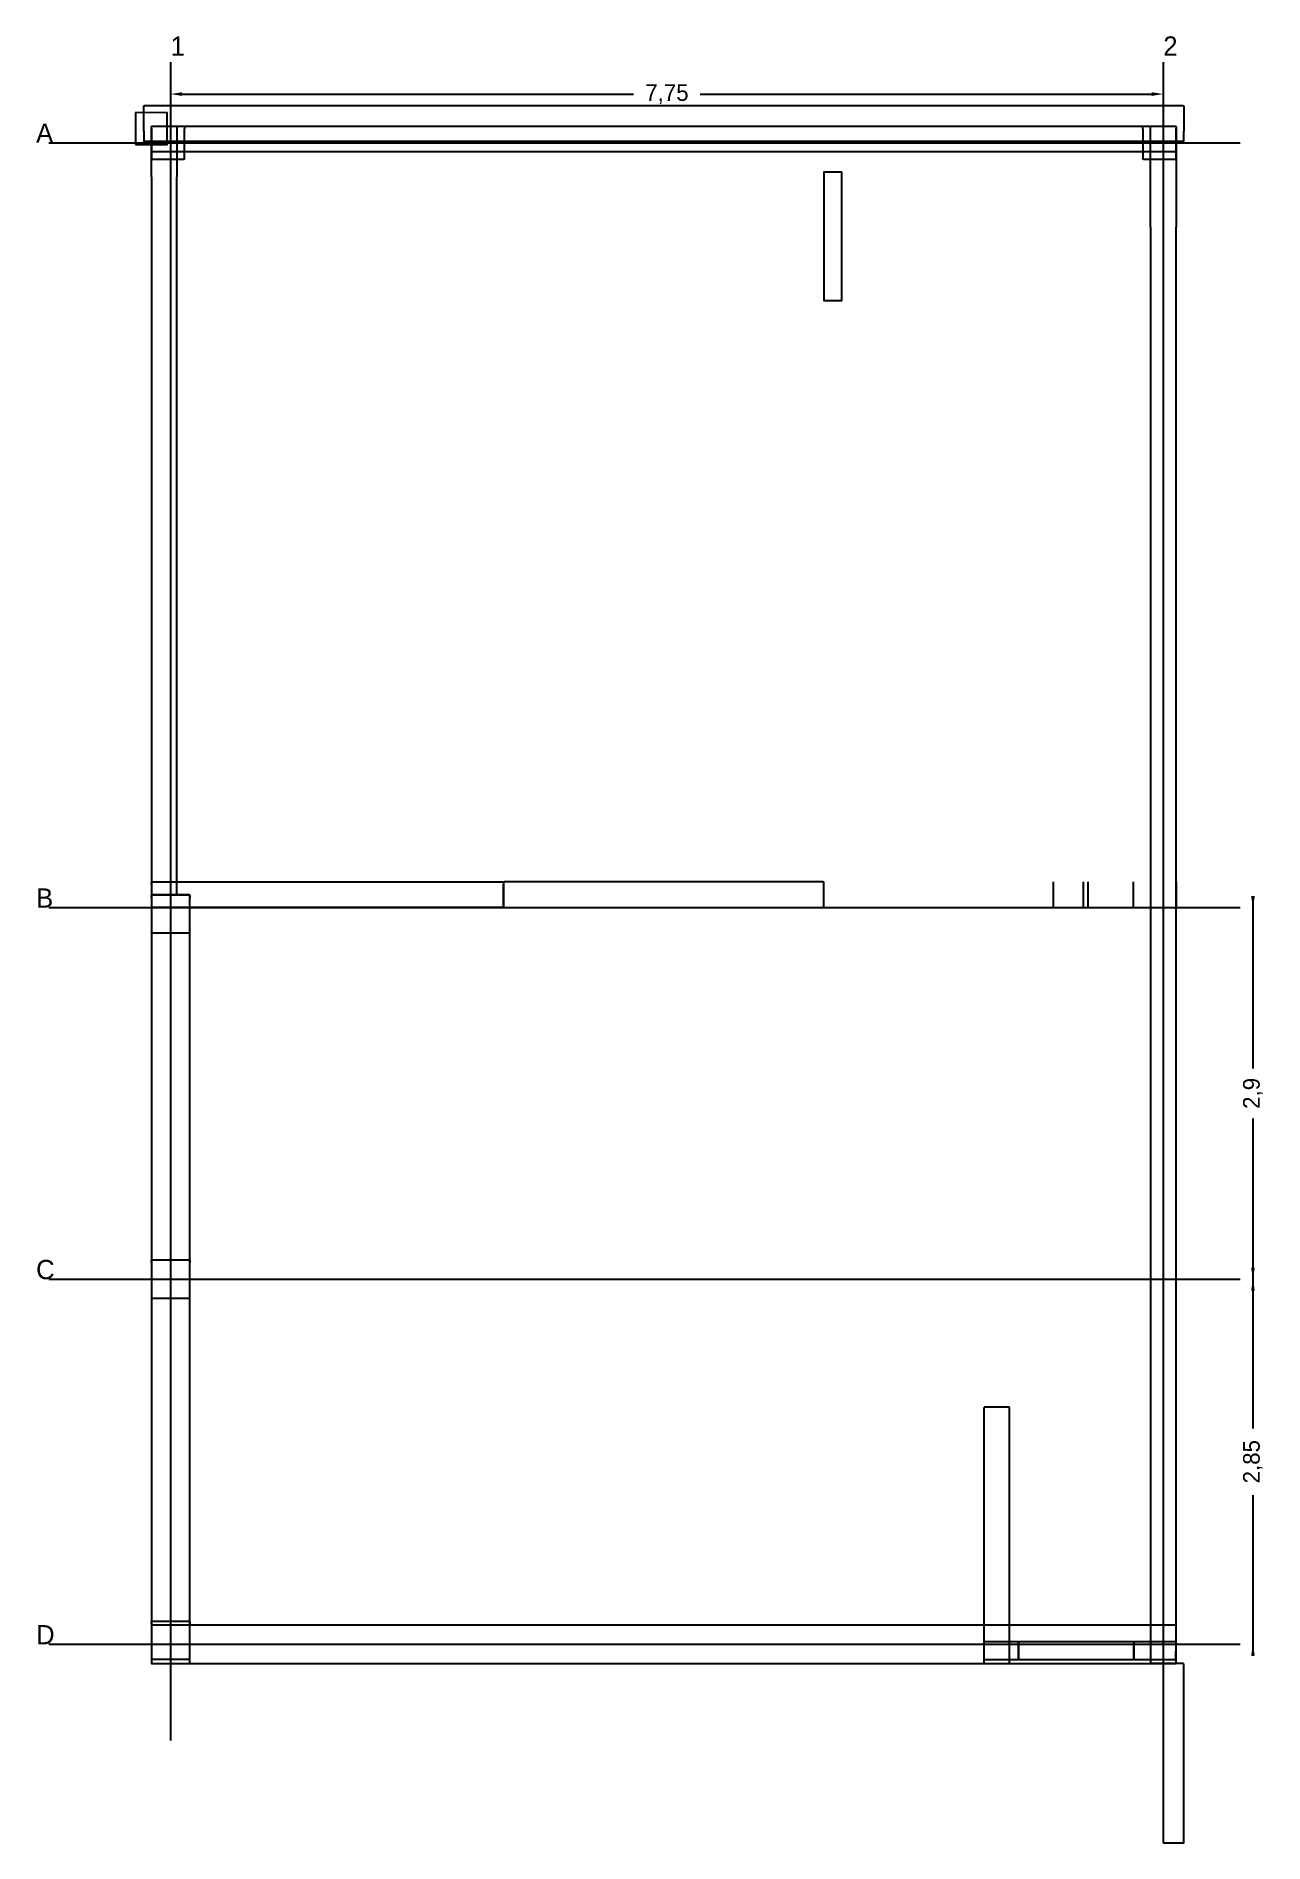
# Model space of a CAD drawing. Header units: metres. Extents: x 1533.1 to 1574.4, y -13.4 to 4.5.
# Drawn here: x 1533.1 to 1542.69, y -13.4 to 0.7 of the extents above.
import ezdxf

# ---------------------------------------------------------------- set-up
doc = ezdxf.new("R2010")
doc.units = ezdxf.units.M
for name, color, linetype in [('CORTE', 7, 'Continuous'), ('COTAS', 4, 'Continuous'), ('EJES', 3, 'Continuous'), ('TEXTOS', 7, 'Continuous'), ('VISTA', 8, 'Continuous')]:
    doc.layers.add(name, color=color, linetype=linetype)
doc.dimstyles.get("Standard").update_dxf_attribs({"dimtxt": 2.5, "dimasz": 2.5, "dimexe": 1.25, "dimexo": 0.625, "dimtad": 1, "dimcen": 2.5, "dimazin": 3, "dimtfac": 1, "dimtmove": 0, "dimatfit": 3})

# ---------------------------------------------------------------- blocks, each defined once
blk = doc.blocks.new('_CLOSEDFILLED')
at = {"color": 0, "linetype": 'BYBLOCK'}
blk.add_solid([(-1, 0.16), (0, 0), (-1, -0.16)], dxfattribs=at)
blk = doc.blocks.new('*D1')
for p, q in [((1534.15, 0.25), (1534.15, 0.25)), ((1534.24, 0.25), (1537.765, 0.25)), ((1538.285, 0.25), (1541.81, 0.25)), ((1541.9, 0.25), (1541.9, 0.25))]:
    blk.add_line(p, q)
at = {"layer": 'Defpoints'}
for p in [(1534.15, 0.25), (1534.15, 0.25), (1541.9, 0.25)]:
    blk.add_point(p, dxfattribs=at)
at = {"layer": 'COTAS', "xscale": 0.09, "yscale": 0.09, "rotation": 180}
blk.add_blockref('_CLOSEDFILLED', (1534.15, 0.25), dxfattribs=at)
at = {"layer": 'COTAS', "xscale": 0.09, "yscale": 0.09}
blk.add_blockref('_CLOSEDFILLED', (1541.9, 0.25), dxfattribs=at)
at = {"layer": 'COTAS', "insert": (1538.025, 0.25), "char_height": 0.13, "attachment_point": 5}
blk.add_mtext('7,75', dxfattribs=at)
blk = doc.blocks.new('*D2')
for p, q in [((1542.6, -6.01), (1542.6, -7.355)), ((1542.6, -6.1), (1542.6, -6.1)), ((1542.6, -7.745), (1542.6, -9.09)), ((1542.6, -9), (1542.6, -9))]:
    blk.add_line(p, q)
at = {"layer": 'Defpoints'}
for p in [(1542.6, -6.1), (1542.6, -6.1), (1542.6, -9)]:
    blk.add_point(p, dxfattribs=at)
at = {"layer": 'COTAS', "xscale": 0.09, "yscale": 0.09}
for p, rotation in [((1542.6, -6.1), 270), ((1542.6, -9), 90)]:
    blk.add_blockref('_CLOSEDFILLED', p, dxfattribs=dict(at, rotation=rotation))
at = {"layer": 'COTAS', "insert": (1542.6, -7.55), "char_height": 0.13, "attachment_point": 5, "rotation": 90}
blk.add_mtext('2,9', dxfattribs=at)
blk = doc.blocks.new('*D3')
for p, q in [((1542.6, -8.91), (1542.6, -10.165)), ((1542.6, -9), (1542.6, -9)), ((1542.6, -10.685), (1542.6, -11.94)), ((1542.6, -11.85), (1542.6, -11.85))]:
    blk.add_line(p, q)
at = {"layer": 'Defpoints'}
for p in [(1542.6, -9), (1542.6, -9), (1542.6, -11.85)]:
    blk.add_point(p, dxfattribs=at)
at = {"layer": 'COTAS', "xscale": 0.09, "yscale": 0.09}
for p, rotation in [((1542.6, -9), 270), ((1542.6, -11.85), 90)]:
    blk.add_blockref('_CLOSEDFILLED', p, dxfattribs=dict(at, rotation=rotation))
at = {"layer": 'COTAS', "insert": (1542.6, -10.425), "char_height": 0.13, "attachment_point": 5, "rotation": 90}
blk.add_mtext('2,85', dxfattribs=at)

msp = doc.modelspace()

# ---------------------------------------------------------------- linework, layer by layer
at = {"layer": 'CORTE'}
for p, q in [((1533.94, 0.156), (1533.941, 0.158)), ((1533.94, 0.156), (1533.94, 0.155)), ((1533.94, -0.04), (1533.94, 0.155)), ((1533.941, 0.158), (1533.941, 0.159)), ((1533.941, 0.159), (1533.942, 0.159)), ((1533.941, 0.158), (1533.941, 0.158)), ((1533.942, 0.159), (1533.944, 0.16)), ((1533.942, 0.159), (1533.942, 0.159)), ((1533.944, 0.16), (1533.945, 0.16)), ((1533.945, 0.16), (1539.796, 0.16)), ((1539.796, 0.16), (1542.055, 0.16)), ((1542.055, 0.16), (1542.057, 0.159)), ((1542.057, 0.159), (1542.058, 0.159)), ((1542.058, 0.159), (1542.059, 0.159)), ((1542.059, 0.159), (1542.059, 0.158)), ((1542.059, 0.159), (1542.059, 0.159)), ((1542.059, 0.158), (1542.059, 0.158)), ((1542.059, 0.158), (1542.06, 0.156)), ((1542.06, 0.155), (1542.06, 0.156)), ((1542.06, 0.155), (1542.06, -0.04)), ((1534.002, -0.001), (1534.004, 0)), ((1534.002, -0.001), (1534.004, 0)), ((1534.002, -0.001), (1534.004, 0)), ((1534.004, 0), (1534.527, 0)), ((1534.004, 0), (1534.021, 0)), ((1534.004, 0), (1534.017, 0)), ((1534.017, 0), (1534.196, 0)), ((1534.021, 0), (1534.255, 0)), ((1534.196, 0), (1534.196, 0)), ((1534.255, 0), (1534.256, 0)), ((1534.527, 0), (1541.995, 0)), ((1541.742, -0.001), (1541.745, 0)), ((1541.745, 0), (1541.761, 0)), ((1541.761, 0), (1541.995, 0)), ((1541.802, -0.001), (1541.804, 0)), ((1541.804, 0), (1541.817, 0)), ((1541.817, 0), (1541.995, 0)), ((1541.995, 0), (1541.996, 0)), ((1541.995, 0), (1541.996, 0)), ((1541.995, 0), (1541.996, 0)), ((1533.94, -0.04), (1533.94, -0.04)), ((1533.94, -0.04), (1533.94, -0.116)), ((1533.941, -0.117), (1533.94, -0.116)), ((1533.941, -0.117), (1533.941, -0.118)), ((1533.941, -0.119), (1533.941, -0.118)), ((1533.941, -0.119), (1533.941, -0.119)), ((1533.942, -0.119), (1533.941, -0.119)), ((1533.942, -0.119), (1533.942, -0.119)), ((1533.944, -0.12), (1533.942, -0.119)), ((1533.945, -0.12), (1533.944, -0.12)), ((1539.796, -0.12), (1533.945, -0.12)), ((1534.001, -0.002), (1534, -0.004)), ((1534.001, -0.002), (1534, -0.004)), ((1534.001, -0.002), (1534, -0.004)), ((1534, -0.017), (1534, -0.004)), ((1534, -0.021), (1534, -0.004)), ((1534, -0.396), (1534, -0.004)), ((1534, -0.017), (1534, -0.196)), ((1534, -0.021), (1534, -0.021)), ((1534, -0.021), (1534, -0.256)), ((1534.001, -0.001), (1534.001, -0.002)), ((1534.001, -0.001), (1534.002, -0.001)), ((1534.001, -0.001), (1534.001, -0.002)), ((1534.001, -0.001), (1534.002, -0.001)), ((1534.001, -0.001), (1534.001, -0.002)), ((1534.001, -0.001), (1534.002, -0.001)), ((1534.001, -0.002), (1534.001, -0.002)), ((1534.001, -0.002), (1534.001, -0.002)), ((1534.001, -0.002), (1534.001, -0.002)), ((1534.002, -0.001), (1534.002, -0.001)), ((1534.002, -0.001), (1534.002, -0.001)), ((1534.002, -0.001), (1534.002, -0.001)), ((1534.196, 0), (1534.198, -0.001)), ((1534.198, -0.001), (1534.199, -0.001)), ((1534.199, -0.002), (1534.199, -0.001)), ((1534.199, -0.002), (1534.199, -0.002)), ((1534.2, -0.004), (1534.199, -0.002)), ((1534.2, -0.004), (1534.2, -0.396)), ((1534.256, 0), (1534.258, -0.001)), ((1534.258, -0.001), (1534.259, -0.001)), ((1534.259, -0.002), (1534.259, -0.001)), ((1534.259, -0.002), (1534.259, -0.002)), ((1534.26, -0.004), (1534.259, -0.002)), ((1534.26, -0.004), (1534.26, -0.021)), ((1534.26, -0.256), (1534.26, -0.021)), ((1542.055, -0.12), (1539.796, -0.12)), ((1541.741, -0.002), (1541.74, -0.004)), ((1541.74, -0.021), (1541.74, -0.004)), ((1541.74, -0.021), (1541.74, -0.021)), ((1541.74, -0.021), (1541.74, -0.256)), ((1541.741, -0.001), (1541.741, -0.002)), ((1541.741, -0.001), (1541.742, -0.001)), ((1541.741, -0.002), (1541.741, -0.002)), ((1541.742, -0.001), (1541.742, -0.001)), ((1541.801, -0.002), (1541.8, -0.004)), ((1541.8, -0.327), (1541.8, -0.004)), ((1541.801, -0.001), (1541.801, -0.002)), ((1541.801, -0.001), (1541.802, -0.001)), ((1541.801, -0.002), (1541.801, -0.002)), ((1541.802, -0.001), (1541.802, -0.001)), ((1541.996, 0), (1541.998, -0.001)), ((1541.996, 0), (1541.998, -0.001)), ((1541.996, 0), (1541.998, -0.001)), ((1541.998, -0.001), (1541.999, -0.001)), ((1541.998, -0.001), (1541.999, -0.001)), ((1541.998, -0.001), (1541.999, -0.001)), ((1541.999, -0.002), (1541.999, -0.001)), ((1541.999, -0.002), (1541.999, -0.001)), ((1541.999, -0.002), (1541.999, -0.001)), ((1541.999, -0.002), (1541.999, -0.002)), ((1542, -0.004), (1541.999, -0.002)), ((1541.999, -0.002), (1541.999, -0.002)), ((1542, -0.004), (1541.999, -0.002)), ((1541.999, -0.002), (1541.999, -0.002)), ((1542, -0.004), (1541.999, -0.002)), ((1542, -0.004), (1542, -0.017)), ((1542, -0.004), (1542, -0.021)), ((1542, -0.004), (1542, -0.788)), ((1542, -0.017), (1542, -0.017)), ((1542, -0.196), (1542, -0.017)), ((1542, -0.256), (1542, -0.021)), ((1542.057, -0.119), (1542.055, -0.12)), ((1542.058, -0.119), (1542.057, -0.119)), ((1542.059, -0.119), (1542.058, -0.119)), ((1542.06, -0.116), (1542.059, -0.117)), ((1542.059, -0.118), (1542.059, -0.117)), ((1542.059, -0.118), (1542.059, -0.119)), ((1542.059, -0.119), (1542.059, -0.119)), ((1542.059, -0.119), (1542.059, -0.119)), ((1542.06, -0.116), (1542.06, -0.04)), ((1534, -0.196), (1534, -0.196)), ((1534, -0.196), (1534.001, -0.198)), ((1534, -0.256), (1534, -0.256)), ((1534, -0.256), (1534.001, -0.258)), ((1534.001, -0.198), (1534.001, -0.199)), ((1534.002, -0.199), (1534.001, -0.199)), ((1534.001, -0.258), (1534.001, -0.259)), ((1534.002, -0.259), (1534.001, -0.259)), ((1534.002, -0.199), (1534.002, -0.199)), ((1534.004, -0.2), (1534.002, -0.199)), ((1534.002, -0.259), (1534.002, -0.259)), ((1534.004, -0.26), (1534.002, -0.259)), ((1534.527, -0.2), (1534.004, -0.2)), ((1534.021, -0.26), (1534.004, -0.26)), ((1534.255, -0.26), (1534.021, -0.26)), ((1534.256, -0.26), (1534.255, -0.26)), ((1534.258, -0.259), (1534.256, -0.26)), ((1534.259, -0.259), (1534.258, -0.259)), ((1534.259, -0.258), (1534.26, -0.256)), ((1534.259, -0.259), (1534.259, -0.258)), ((1534.26, -0.256), (1534.26, -0.256)), ((1534.527, -0.2), (1534.527, -0.2)), ((1541.995, -0.2), (1534.527, -0.2)), ((1541.74, -0.256), (1541.74, -0.256)), ((1541.741, -0.258), (1541.74, -0.256)), ((1541.741, -0.259), (1541.741, -0.258)), ((1541.742, -0.259), (1541.741, -0.259)), ((1541.742, -0.259), (1541.742, -0.259)), ((1541.745, -0.26), (1541.742, -0.259)), ((1541.761, -0.26), (1541.745, -0.26)), ((1541.995, -0.26), (1541.761, -0.26)), ((1541.998, -0.199), (1541.996, -0.2)), ((1541.996, -0.2), (1541.995, -0.2)), ((1541.998, -0.259), (1541.996, -0.26)), ((1541.996, -0.26), (1541.995, -0.26)), ((1541.999, -0.199), (1541.998, -0.199)), ((1541.999, -0.259), (1541.998, -0.259)), ((1541.999, -0.198), (1542, -0.196)), ((1541.999, -0.199), (1541.999, -0.198)), ((1541.999, -0.258), (1542, -0.256)), ((1541.999, -0.259), (1541.999, -0.258)), ((1542, -0.196), (1542, -0.196)), ((1542, -0.256), (1542, -0.256)), ((1534, -0.396), (1534, -0.396)), ((1534, -0.396), (1534, -5.995)), ((1534.2, -5.995), (1534.2, -0.396)), ((1541.8, -0.788), (1541.8, -0.327)), ((1541.8, -0.788), (1541.8, -11.996)), ((1542, -11.996), (1542, -0.788)), ((1534.001, -5.902), (1534, -5.904)), ((1534, -5.917), (1534, -5.904)), ((1534, -5.917), (1534, -6.096)), ((1534.001, -5.901), (1534.001, -5.902)), ((1534.001, -5.901), (1534.002, -5.901)), ((1534.001, -5.902), (1534.001, -5.902)), ((1534.002, -5.901), (1534.004, -5.9)), ((1534.002, -5.901), (1534.002, -5.901)), ((1534.004, -5.9), (1534.184, -5.9)), ((1534.184, -5.9), (1536.746, -5.9)), ((1536.746, -5.9), (1536.746, -5.9)), ((1536.746, -5.9), (1536.748, -5.901)), ((1536.748, -5.901), (1536.749, -5.901)), ((1536.749, -5.902), (1536.749, -5.901)), ((1536.749, -5.902), (1536.749, -5.902)), ((1536.75, -5.904), (1536.749, -5.902)), ((1536.75, -5.904), (1536.75, -5.917)), ((1536.75, -6.096), (1536.75, -5.917)), ((1539.25, -6.1), (1539.25, -5.9)), ((1541.043, -6.1), (1541.043, -5.9)), ((1541.277, -6.1), (1541.277, -5.9)), ((1541.314, -6.1), (1541.314, -5.9)), ((1541.666, -5.9), (1541.666, -6.1)), ((1542, -5.9), (1542, -6.1)), ((1534, -5.996), (1534, -5.995)), ((1534, -5.996), (1534.001, -5.998)), ((1534.001, -6.002), (1534, -6.005)), ((1534, -6.024), (1534, -6.005)), ((1534, -6.024), (1534, -6.295)), ((1534.001, -5.998), (1534.001, -5.999)), ((1534.002, -5.999), (1534.001, -5.999)), ((1534.001, -6.001), (1534.001, -6.002)), ((1534.001, -6.001), (1534.002, -6.001)), ((1534.001, -6.002), (1534.001, -6.002)), ((1534.002, -5.999), (1534.002, -5.999)), ((1534.004, -6), (1534.002, -5.999)), ((1534.002, -6.001), (1534.004, -6)), ((1534.002, -6.001), (1534.002, -6.001)), ((1534.004, -6), (1534.024, -6)), ((1534.017, -6), (1534.004, -6)), ((1534.017, -6), (1534.017, -6)), ((1534.196, -6), (1534.017, -6)), ((1534.024, -6), (1534.295, -6)), ((1534.198, -5.999), (1534.196, -6)), ((1534.196, -6), (1534.196, -6)), ((1534.199, -5.999), (1534.198, -5.999)), ((1534.199, -5.998), (1534.2, -5.996)), ((1534.199, -5.999), (1534.199, -5.998)), ((1534.2, -5.995), (1534.2, -5.996)), ((1534.295, -6), (1534.296, -6)), ((1534.296, -6), (1534.298, -6.001)), ((1534.298, -6.001), (1534.299, -6.001)), ((1534.299, -6.002), (1534.299, -6.001)), ((1534.299, -6.002), (1534.299, -6.002)), ((1534.3, -6.005), (1534.299, -6.002)), ((1534.3, -6.005), (1534.3, -6.024)), ((1534.3, -6.295), (1534.3, -6.024)), ((1534, -6.096), (1534, -6.096)), ((1534, -6.096), (1534.001, -6.098)), ((1534.001, -6.098), (1534.001, -6.099)), ((1534.002, -6.099), (1534.001, -6.099)), ((1534.002, -6.099), (1534.002, -6.099)), ((1534.004, -6.1), (1534.002, -6.099)), ((1534.184, -6.1), (1534.004, -6.1)), ((1536.746, -6.1), (1534.184, -6.1)), ((1536.748, -6.099), (1536.746, -6.1)), ((1536.746, -6.1), (1536.746, -6.1)), ((1536.749, -6.099), (1536.748, -6.099)), ((1536.749, -6.098), (1536.75, -6.096)), ((1536.749, -6.099), (1536.749, -6.098)), ((1536.75, -6.096), (1536.75, -6.096)), ((1534, -6.296), (1534, -6.295)), ((1534, -6.296), (1534.001, -6.298)), ((1534.001, -6.298), (1534.001, -6.299)), ((1534.002, -6.299), (1534.001, -6.299)), ((1534.002, -6.299), (1534.002, -6.299)), ((1534.004, -6.3), (1534.002, -6.299)), ((1534.024, -6.3), (1534.004, -6.3)), ((1534.295, -6.3), (1534.024, -6.3)), ((1534.296, -6.3), (1534.295, -6.3)), ((1534.298, -6.299), (1534.296, -6.3)), ((1534.299, -6.299), (1534.298, -6.299)), ((1534.299, -6.298), (1534.3, -6.296)), ((1534.299, -6.299), (1534.299, -6.298)), ((1534.3, -6.295), (1534.3, -6.296)), ((1534, -8.851), (1534, -8.851)), ((1534, -8.851), (1534, -8.851)), ((1534, -8.851), (1534, -8.852)), ((1534, -8.871), (1534, -8.852)), ((1534, -8.871), (1534, -9.148)), ((1534.001, -8.85), (1534.001, -8.85)), ((1534.001, -8.85), (1534.001, -8.85)), ((1534.001, -8.85), (1534.002, -8.85)), ((1534.002, -8.85), (1534.021, -8.85)), ((1534.021, -8.85), (1534.298, -8.85)), ((1534.298, -8.85), (1534.298, -8.85)), ((1534.298, -8.85), (1534.299, -8.85)), ((1534.299, -8.85), (1534.3, -8.85)), ((1534.3, -8.851), (1534.3, -8.851)), ((1534.3, -8.851), (1534.3, -8.851)), ((1534.3, -8.852), (1534.3, -8.851)), ((1534.3, -8.852), (1534.3, -8.871)), ((1534.3, -9.148), (1534.3, -8.871)), ((1534, -9.148), (1534, -9.148)), ((1534, -9.148), (1534, -9.149)), ((1534, -9.149), (1534, -9.15)), ((1534.001, -9.15), (1534.001, -9.15)), ((1534.001, -9.15), (1534.001, -9.15)), ((1534.002, -9.15), (1534.001, -9.15)), ((1534.021, -9.15), (1534.002, -9.15)), ((1534.298, -9.15), (1534.021, -9.15)), ((1534.298, -9.15), (1534.298, -9.15)), ((1534.299, -9.15), (1534.298, -9.15)), ((1534.3, -9.15), (1534.299, -9.15)), ((1534.3, -9.148), (1534.3, -9.148)), ((1534.3, -9.149), (1534.3, -9.148)), ((1534.3, -9.15), (1534.3, -9.149)), ((1534.001, -11.672), (1534, -11.675)), ((1534, -11.694), (1534, -11.675)), ((1534, -11.694), (1534, -11.966)), ((1534.001, -11.671), (1534.001, -11.672)), ((1534.001, -11.671), (1534.002, -11.671)), ((1534.001, -11.672), (1534.001, -11.672)), ((1534.002, -11.671), (1534.004, -11.67)), ((1534.002, -11.671), (1534.002, -11.671)), ((1534.004, -11.67), (1534.024, -11.67)), ((1534.024, -11.67), (1534.295, -11.67)), ((1534.295, -11.67), (1534.296, -11.67)), ((1534.296, -11.67), (1534.298, -11.671)), ((1534.298, -11.671), (1534.299, -11.671)), ((1534.299, -11.672), (1534.299, -11.671)), ((1534.299, -11.672), (1534.299, -11.672)), ((1534.3, -11.675), (1534.299, -11.672)), ((1534.3, -11.675), (1534.3, -11.694)), ((1534.3, -11.966), (1534.3, -11.694)), ((1534, -11.966), (1534, -11.966)), ((1534, -11.966), (1534.001, -11.968)), ((1534.001, -11.968), (1534.001, -11.969)), ((1534.002, -11.969), (1534.001, -11.969)), ((1534.002, -11.969), (1534.002, -11.969)), ((1534.004, -11.97), (1534.002, -11.969)), ((1534.024, -11.97), (1534.004, -11.97)), ((1534.295, -11.97), (1534.024, -11.97)), ((1534.296, -11.97), (1534.295, -11.97)), ((1534.298, -11.969), (1534.296, -11.97)), ((1534.299, -11.969), (1534.298, -11.969)), ((1534.299, -11.968), (1534.3, -11.966)), ((1534.299, -11.969), (1534.299, -11.968)), ((1534.3, -11.966), (1534.3, -11.966)), ((1541.8, -11.996), (1541.8, -11.996)), ((1541.8, -11.996), (1541.801, -11.998)), ((1541.801, -11.998), (1541.801, -11.999)), ((1541.802, -11.999), (1541.801, -11.999)), ((1541.802, -11.999), (1541.802, -11.999)), ((1541.804, -12), (1541.802, -11.999)), ((1541.817, -12), (1541.804, -12)), ((1541.995, -12), (1541.817, -12)), ((1541.998, -11.999), (1541.996, -12)), ((1541.996, -12), (1541.995, -12)), ((1541.999, -11.999), (1541.998, -11.999)), ((1541.999, -11.998), (1542, -11.996)), ((1541.999, -11.999), (1541.999, -11.998)), ((1542, -11.996), (1542, -11.996))]:
    msp.add_line(p, q, dxfattribs=at)
for points in [[(1539.25, -0.36), (1539.25, -1.36), (1539.39, -1.36), (1539.39, -0.36), (1539.25, -0.36)], [(1536.751, -5.901), (1536.751, -5.902), (1536.751, -5.903), (1536.75, -5.904), (1536.75, -5.964), (1536.75, -6.096), (1536.75, -6.096), (1536.751, -6.098), (1536.751, -6.098), (1536.751, -6.099), (1536.751, -6.099), (1536.752, -6.099), (1536.753, -6.099), (1536.754, -6.1), (1537.526, -6.1), (1539.246, -6.1), (1539.246, -6.1), (1539.248, -6.099), (1539.248, -6.099), (1539.249, -6.099), (1539.249, -6.098), (1539.249, -6.098), (1539.25, -6.096), (1539.25, -6.096), (1539.25, -5.964), (1539.25, -5.904), (1539.249, -5.903), (1539.249, -5.902), (1539.249, -5.901), (1539.249, -5.901), (1539.248, -5.901), (1539.248, -5.901), (1539.246, -5.9), (1539.246, -5.9), (1537.526, -5.9), (1536.754, -5.9), (1536.753, -5.901), (1536.752, -5.901), (1536.751, -5.901), (1536.751, -5.901), (1536.751, -5.901)], [(1534.001, -6.002), (1534.001, -6.002), (1534, -6.003), (1534, -6.005), (1534, -9.341), (1534, -11.996), (1534, -11.997), (1534.001, -11.998), (1534.001, -11.998), (1534.001, -11.999), (1534.002, -11.999), (1534.002, -11.999), (1534.003, -12), (1534.004, -12), (1534.167, -12), (1534.295, -12), (1534.297, -12), (1534.298, -11.999), (1534.298, -11.999), (1534.299, -11.999), (1534.299, -11.998), (1534.299, -11.998), (1534.3, -11.997), (1534.3, -11.996), (1534.3, -9.341), (1534.3, -6.005), (1534.3, -6.003), (1534.299, -6.002), (1534.299, -6.002), (1534.299, -6.001), (1534.298, -6.001), (1534.298, -6.001), (1534.297, -6), (1534.295, -6), (1534.167, -6), (1534.004, -6), (1534.003, -6), (1534.002, -6.001), (1534.002, -6.001), (1534.001, -6.001), (1534.001, -6.002)], [(1534.001, -11.702), (1534.001, -11.702), (1534, -11.703), (1534, -11.704), (1534, -11.867), (1534, -11.996), (1534, -11.997), (1534.001, -11.998), (1534.001, -11.998), (1534.001, -11.999), (1534.002, -11.999), (1534.002, -11.999), (1534.003, -12), (1534.004, -12), (1538.455, -12), (1541.995, -12), (1541.997, -12), (1541.998, -11.999), (1541.998, -11.999), (1541.999, -11.999), (1541.999, -11.998), (1541.999, -11.998), (1542, -11.997), (1542, -11.996), (1542, -11.867), (1542, -11.704), (1542, -11.703), (1541.999, -11.702), (1541.999, -11.702), (1541.999, -11.701), (1541.998, -11.701), (1541.998, -11.701), (1541.997, -11.7), (1541.995, -11.7), (1538.455, -11.7), (1534.004, -11.7), (1534.003, -11.7), (1534.002, -11.701), (1534.002, -11.701), (1534.001, -11.701), (1534.001, -11.702)]]:
    msp.add_lwpolyline(points, close=True, dxfattribs=at)
at = {"layer": 'EJES'}
for p, q in [((1534.15, 0.5), (1534.15, -12.6)), ((1541.9, 0.5), (1541.9, -12.6)), ((1533.2, -0.13), (1542.5, -0.13)), ((1533.2, -6.1), (1542.5, -6.1)), ((1533.2, -9), (1542.5, -9)), ((1533.2, -11.85), (1542.5, -11.85))]:
    msp.add_line(p, q, dxfattribs=at)
at = {"layer": 'VISTA'}
for points in [[(1533.876, -0.144), (1534.124, -0.144), (1534.124, 0.104), (1533.88, 0.105), (1533.875, 0.101), (1533.876, -0.144)], [(1539.25, -1.36), (1539.39, -1.36), (1539.39, -0.36), (1539.25, -0.36), (1539.25, -1.36)], [(1540.5, -11.996), (1540.504, -12), (1540.696, -12), (1540.7, -11.996), (1540.7, -10.005), (1540.696, -10), (1540.504, -10), (1540.5, -10.005), (1540.5, -11.996)], [(1540.5, -11.966), (1540.502, -11.969), (1540.766, -11.97), (1540.769, -11.968), (1540.77, -11.834), (1540.768, -11.831), (1540.504, -11.83), (1540.5, -11.834), (1540.5, -11.966)], [(1540.77, -11.966), (1540.774, -11.97), (1541.665, -11.97), (1541.67, -11.966), (1541.67, -11.834), (1541.665, -11.83), (1540.774, -11.83), (1540.77, -11.834), (1540.77, -11.966)], [(1541.67, -11.966), (1541.672, -11.969), (1541.995, -11.97), (1541.999, -11.968), (1542, -11.834), (1541.998, -11.831), (1541.675, -11.83), (1541.67, -11.834), (1541.67, -11.966)], [(1541.9, -13.4), (1542.06, -13.4), (1542.06, -12.004), (1542.055, -12), (1541.904, -12), (1541.9, -12.004), (1541.9, -13.4)]]:
    msp.add_lwpolyline(points, close=True, dxfattribs=at)

# ---------------------------------------------------------------- texts
at = {"layer": 'TEXTOS'}
for s, p in [('1', (1534.15, 0.55)), ('2', (1541.9, 0.55)), ('A', (1533.1, -0.13)), ('B', (1533.1, -6.1)), ('C', (1533.1, -9)), ('D', (1533.1, -11.85))]:
    msp.add_text(s, height=0.15, dxfattribs=at).set_placement(p)

# ---------------------------------------------------------------- dimensions: what is measured, and where the dimension line sits
at = {"layer": 'COTAS'}
dim = msp.add_linear_dim(base=(1534.15, 0.25), p1=(1534.15, 0.25), p2=(1541.9, 0.25), dimstyle='Standard', override={"dimtxt": 0.13, "dimasz": 0.09}, dxfattribs=at)
dim.commit()
dim.dimension.update_dxf_attribs({"geometry": '*D1', "text_midpoint": (1538.025, 0.25)})
for base, p1, p2, picture, middle in [((1542.6, -6.1), (1542.6, -6.1), (1542.6, -9), '*D2', (1542.6, -7.55)), ((1542.6, -9), (1542.6, -9), (1542.6, -11.85), '*D3', (1542.6, -10.425))]:
    dim = msp.add_linear_dim(base=base, p1=p1, p2=p2, angle=90, dimstyle='Standard', override={"dimtxt": 0.13, "dimasz": 0.09}, dxfattribs=at)
    dim.commit()
    dim.dimension.update_dxf_attribs({"geometry": picture, "text_midpoint": middle})

doc.saveas('drawing.dxf')
